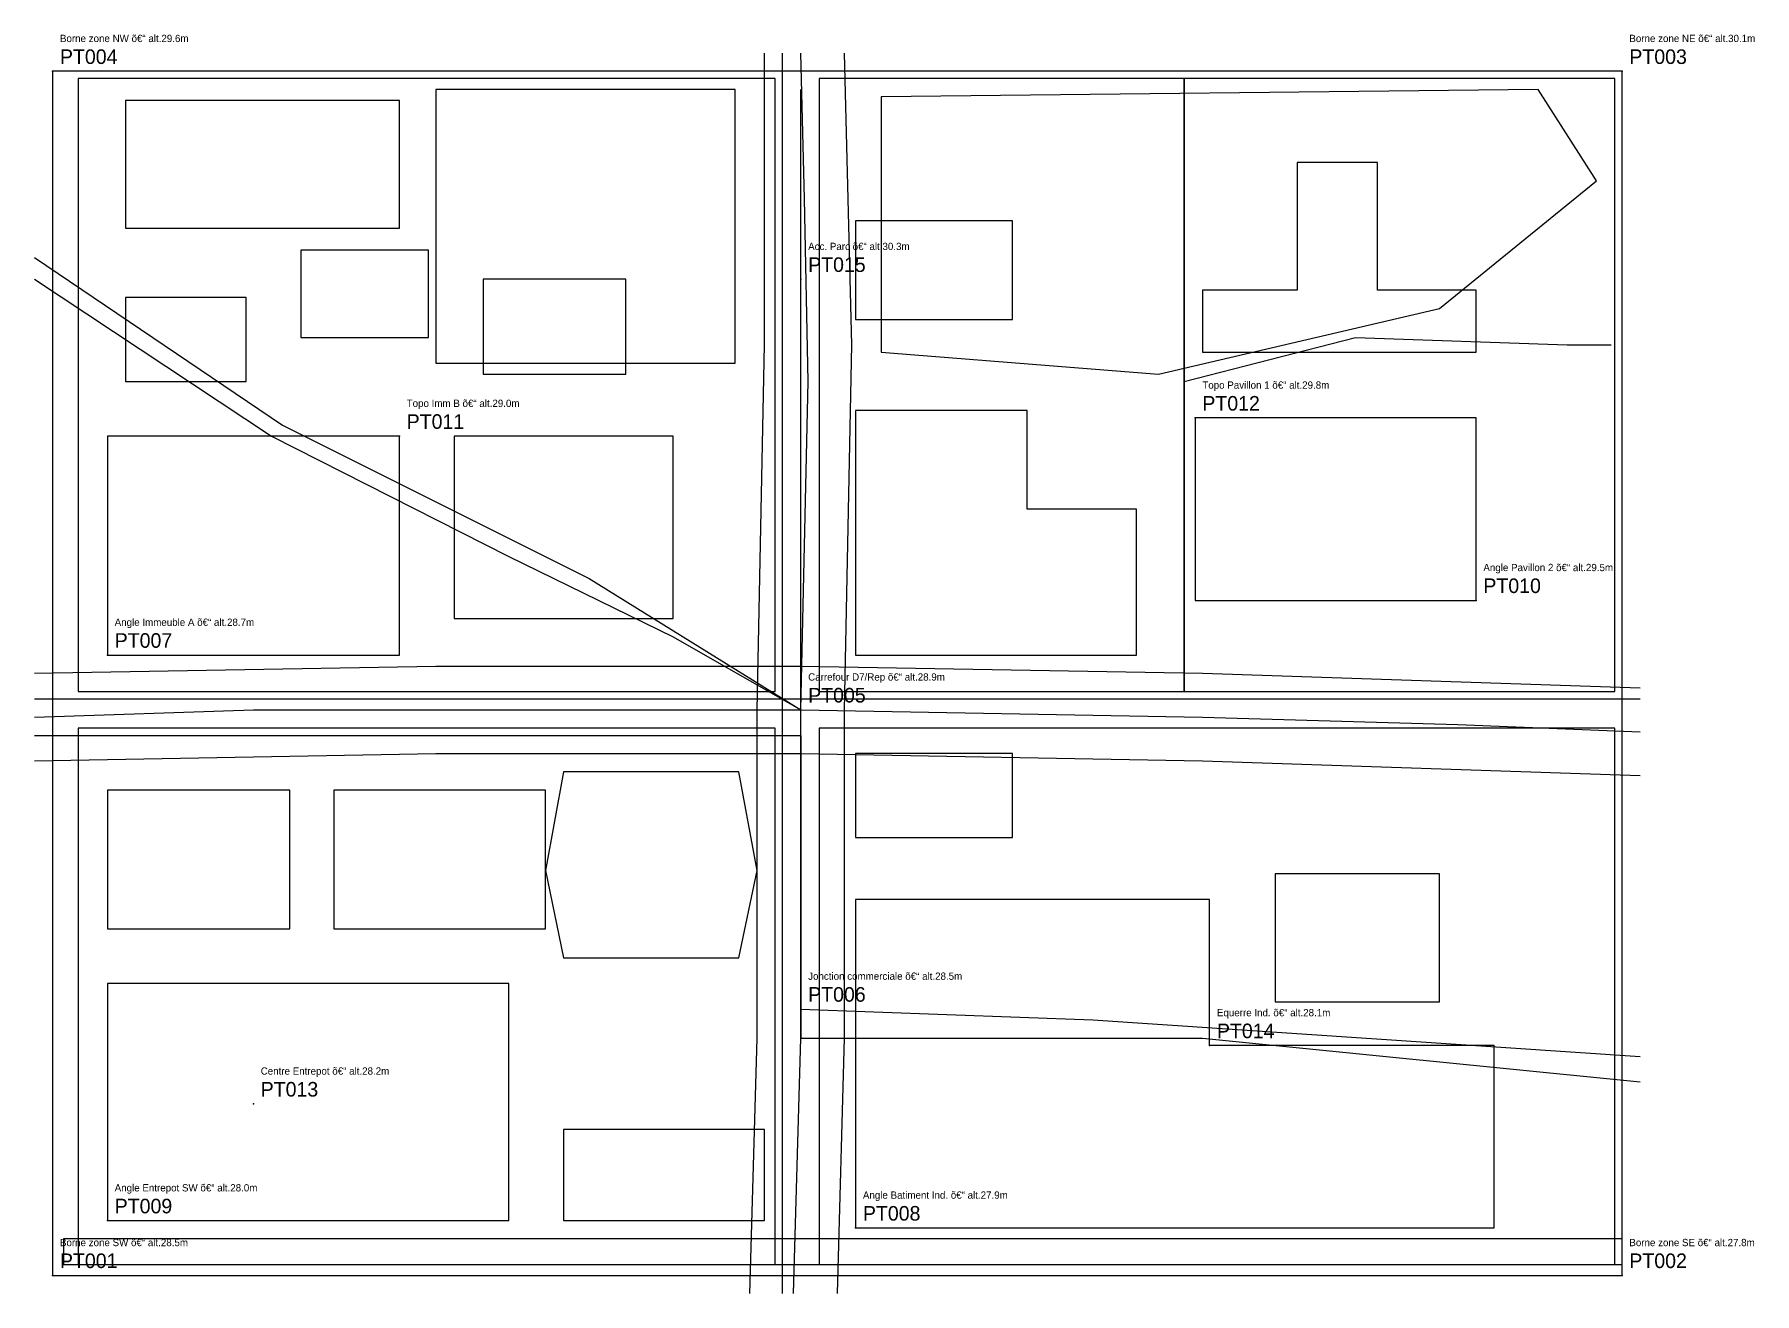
# Model space of a CAD drawing. Header units: metres. Extents: x 654990 to 655461, y 6861990 to 6862335.
import ezdxf

# ---------------------------------------------------------------- set-up
doc = ezdxf.new("R2010")
doc.units = ezdxf.units.M
for name, color, linetype in [('ANNOTATIONS', 5, 'CONTINUOUS'), ('BATIMENTS', 2, 'CONTINUOUS'), ('ESPACES_VERTS', 62, 'CONTINUOUS'), ('LIMITE_ZONE', 6, 'CONTINUOUS'), ('PARCELLES', 3, 'CONTINUOUS'), ('POINTS_TOPO', 7, 'CONTINUOUS'), ('RESEAUX', 4, 'CONTINUOUS'), ('ROUTES', 1, 'CONTINUOUS'), ('TROTTOIRS', 8, 'CONTINUOUS')]:
    doc.layers.add(name, color=color, linetype=linetype)

msp = doc.modelspace()

# ---------------------------------------------------------------- linework, layer by layer
at = {"layer": 'BATIMENTS'}
for points in [[(655015, 6862282), (655090, 6862282), (655090, 6862317), (655015, 6862317)], [(655310, 6862248), (655385, 6862248), (655385, 6862265), (655358, 6862265), (655358, 6862300), (655336, 6862300), (655336, 6862265), (655310, 6862265)], [(655215, 6862257), (655258, 6862257), (655258, 6862284), (655215, 6862284)], [(655063, 6862252), (655098, 6862252), (655098, 6862276), (655063, 6862276)], [(655113, 6862242), (655152, 6862242), (655152, 6862268), (655113, 6862268)], [(655015, 6862240), (655048, 6862240), (655048, 6862263), (655015, 6862263)], [(655215, 6862165), (655292, 6862165), (655292, 6862205), (655262, 6862205), (655262, 6862232), (655215, 6862232)], [(655308, 6862180), (655385, 6862180), (655385, 6862230), (655308, 6862230)], [(655010, 6862165), (655090, 6862165), (655090, 6862225), (655010, 6862225)], [(655105, 6862175), (655165, 6862175), (655165, 6862225), (655105, 6862225)], [(655215, 6862115), (655258, 6862115), (655258, 6862138), (655215, 6862138)], [(655010, 6862090), (655060, 6862090), (655060, 6862128), (655010, 6862128)], [(655072, 6862090), (655130, 6862090), (655130, 6862128), (655072, 6862128)], [(655330, 6862070), (655375, 6862070), (655375, 6862105), (655330, 6862105)], [(655215, 6862008), (655390, 6862008), (655390, 6862058), (655312, 6862058), (655312, 6862098), (655215, 6862098)], [(655010, 6862010), (655120, 6862010), (655120, 6862075), (655010, 6862075)], [(655135, 6862010), (655190, 6862010), (655190, 6862035), (655135, 6862035)]]:
    msp.add_lwpolyline(points, close=True, dxfattribs=at)
at = {"layer": 'ESPACES_VERTS'}
for points in [[(655100, 6862245), (655182, 6862245), (655182, 6862320), (655100, 6862320)], [(655222, 6862248), (655298, 6862242), (655375, 6862260), (655418, 6862295), (655402, 6862320), (655222, 6862318)], [(655135, 6862082), (655183, 6862082), (655188, 6862106), (655183, 6862133), (655135, 6862133), (655130, 6862106)], [(654998, 6861998), (655425, 6861998), (655425, 6862005), (654998, 6862005)]]:
    msp.add_lwpolyline(points, close=True, dxfattribs=at)
at = {"layer": 'LIMITE_ZONE'}
msp.add_lwpolyline([(654995, 6861995), (655425, 6861995), (655425, 6862325), (654995, 6862325)], close=True, dxfattribs=at)
at = {"layer": 'PARCELLES'}
for points in [[(655002, 6862155), (655193, 6862155), (655193, 6862323), (655002, 6862323)], [(655205, 6862155), (655305, 6862155), (655305, 6862323), (655205, 6862323)], [(655305, 6862155), (655423, 6862155), (655423, 6862323), (655305, 6862323)], [(655002, 6861998), (655193, 6861998), (655193, 6862145), (655002, 6862145)], [(655205, 6861998), (655423, 6861998), (655423, 6862145), (655205, 6862145)]]:
    msp.add_lwpolyline(points, close=True, dxfattribs=at)
at = {"layer": 'POINTS_TOPO'}
for p in [(654995, 6862325), (655425, 6862325), (655200, 6862268), (655308, 6862230), (655090, 6862225), (655385, 6862180), (655010, 6862165), (655200, 6862150), (655200, 6862068), (655312, 6862058), (655050, 6862042), (655010, 6862010), (655215, 6862008), (654995, 6861995), (655425, 6861995)]:
    msp.add_point(p, dxfattribs=at)
at = {"layer": 'RESEAUX'}
for points in [[(655195, 6861990), (655195, 6862060), (655195, 6862150), (655195, 6862260), (655195, 6862330)], [(654990, 6862274), (655058, 6862228), (655142, 6862186), (655200, 6862150), (655200, 6862230), (655200, 6862320)], [(654990, 6862153), (655100, 6862153), (655200, 6862153), (655310, 6862153), (655430, 6862153)], [(654990, 6862143), (655200, 6862143), (655200, 6862060), (655310, 6862060), (655430, 6862048)]]:
    msp.add_lwpolyline(points, dxfattribs=at)
at = {"layer": 'ROUTES'}
for points in [[(655198, 6861990), (655200, 6862060), (655200, 6862080), (655200, 6862150), (655202, 6862240), (655201, 6862290), (655200, 6862330)], [(654990, 6862268), (655055, 6862225), (655120, 6862192), (655165, 6862170), (655200, 6862150)], [(655305, 6862240), (655352, 6862252), (655410, 6862250), (655422, 6862250)], [(654990, 6862148), (655050, 6862150), (655100, 6862150), (655200, 6862150), (655310, 6862148), (655380, 6862146), (655430, 6862144)], [(655200, 6862068), (655280, 6862065), (655355, 6862060), (655430, 6862055)]]:
    msp.add_lwpolyline(points, dxfattribs=at)
at = {"layer": 'TROTTOIRS'}
for points in [[(655186, 6861990), (655188, 6862060), (655188, 6862150), (655190, 6862250), (655190, 6862330)], [(655210, 6861990), (655212, 6862060), (655212, 6862150), (655214, 6862250), (655212, 6862330)], [(654990, 6862160), (655100, 6862162), (655200, 6862162), (655310, 6862160), (655430, 6862156)], [(654990, 6862136), (655100, 6862138), (655200, 6862138), (655310, 6862136), (655430, 6862132)]]:
    msp.add_lwpolyline(points, dxfattribs=at)

# ---------------------------------------------------------------- texts
at = {"layer": 'ANNOTATIONS'}
for s, height, p in [('Borne zone NW â€“ alt.29.6m', 2, (654997, 6862333)), ('PT004', 4, (654997, 6862327)), ('Borne zone NE â€“ alt.30.1m', 2, (655427, 6862333)), ('PT003', 4, (655427, 6862327)), ('Acc. Parc â€“ alt.30.3m', 2, (655202, 6862276)), ('PT015', 4, (655202, 6862270)), ('Topo Pavillon 1 â€“ alt.29.8m', 2, (655310, 6862238)), ('Topo Imm B â€“ alt.29.0m', 2, (655092, 6862233)), ('PT012', 4, (655310, 6862232)), ('PT011', 4, (655092, 6862227)), ('Angle Pavillon 2 â€“ alt.29.5m', 2, (655387, 6862188)), ('PT010', 4, (655387, 6862182)), ('Angle Immeuble A â€“ alt.28.7m', 2, (655012, 6862173)), ('PT007', 4, (655012, 6862167)), ('Carrefour D7/Rep â€“ alt.28.9m', 2, (655202, 6862158)), ('PT005', 4, (655202, 6862152)), ('Jonction commerciale â€“ alt.28.5m', 2, (655202, 6862076)), ('PT006', 4, (655202, 6862070)), ('Equerre Ind. â€“ alt.28.1m', 2, (655314, 6862066)), ('PT014', 4, (655314, 6862060)), ('Centre Entrepot â€“ alt.28.2m', 2, (655052, 6862050)), ('PT013', 4, (655052, 6862044)), ('Angle Entrepot SW â€“ alt.28.0m', 2, (655012, 6862018)), ('PT009', 4, (655012, 6862012)), ('Angle Batiment Ind. â€“ alt.27.9m', 2, (655217, 6862016)), ('PT008', 4, (655217, 6862010)), ('Borne zone SW â€“ alt.28.5m', 2, (654997, 6862003)), ('PT001', 4, (654997, 6861997)), ('Borne zone SE â€“ alt.27.8m', 2, (655427, 6862003)), ('PT002', 4, (655427, 6861997))]:
    msp.add_text(s, height=height, dxfattribs=at).set_placement(p)

doc.saveas('drawing.dxf')
